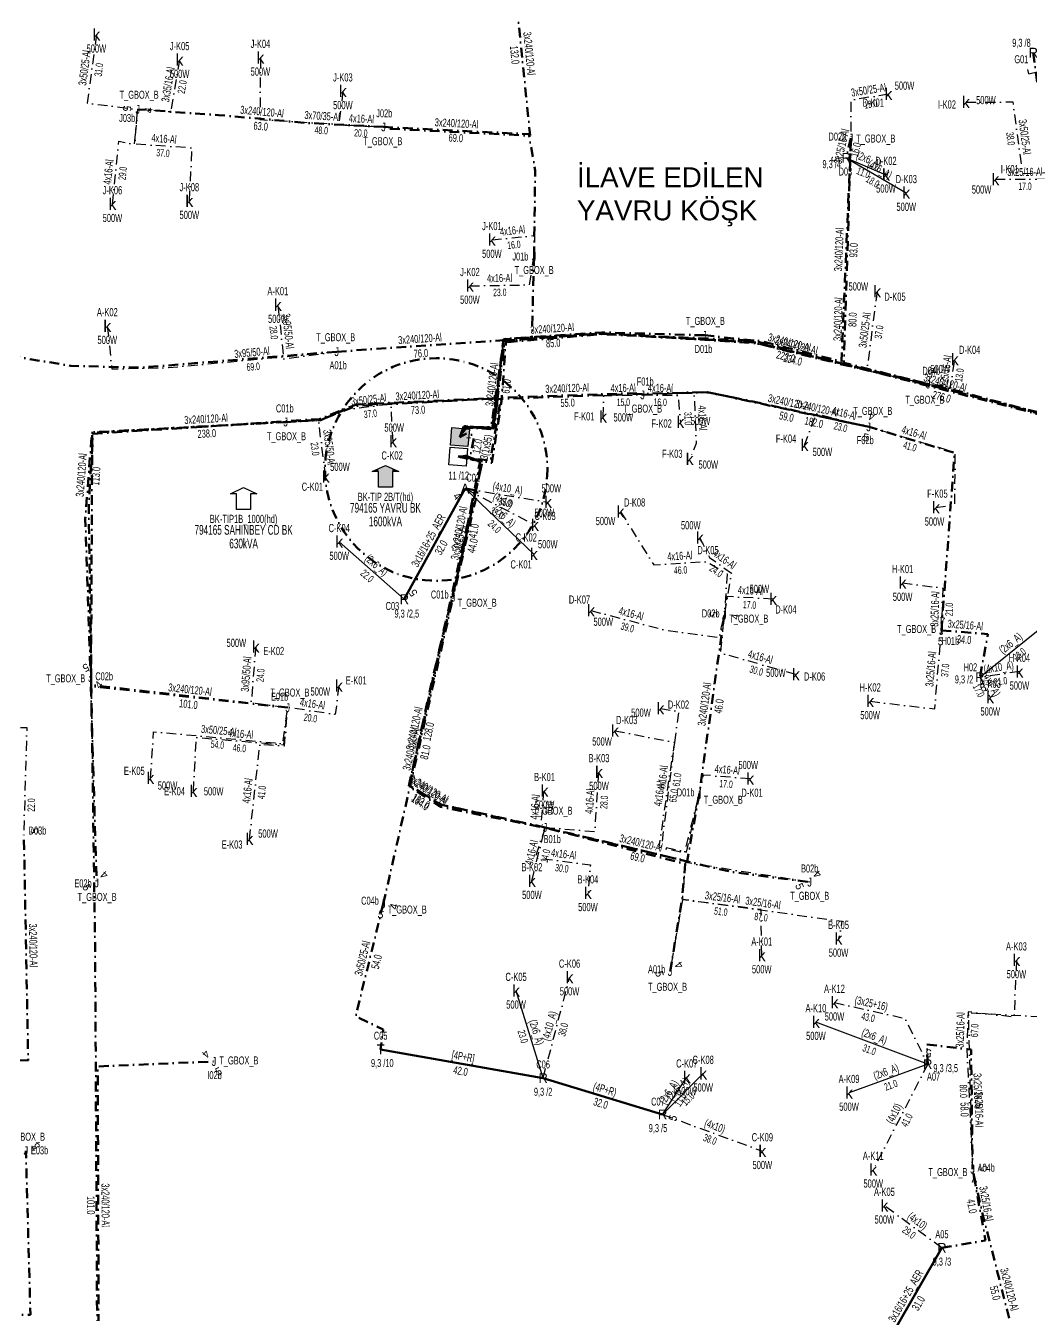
# Model space of a CAD drawing. Header units: millimetres. Extents: x 563565 to 566167, y 4094172 to 4096697.
# Drawn here: x 564197.9 to 564455.6, y 4095362.3 to 4095692.5 of the extents above; entities that cross this region are included whole.
import ezdxf
from ezdxf.enums import TextEntityAlignment as Align

# ---------------------------------------------------------------- set-up
doc = ezdxf.new("R2010")
doc.units = ezdxf.units.MM
doc.linetypes.add('DASHDOT', pattern=[5, 2.5, -1.25, 0, -1.25])
for name, color, linetype, lineweight in [('DIREK_AG_MEVCUT', 120, 'Continuous', 25), ('DIREK_BOX_YENI', 5, 'Continuous', 25), ('DIREK_OG_MEVCUT', 16, 'Continuous', 25), ('HAT_ABONE_HAVAI_MEVCUT', 56, 'Continuous', 30), ('HAT_ABONE_YERALTI_MEVCUT', 56, 'DASHDOT', 30), ('HAT_ABONE_YERALTI_YENI', 30, 'DASHDOT', 30), ('HAT_AG_HAVAI_BYSK', 3, 'Continuous', 50), ('HAT_AG_HAVAI_MEVCUT', 126, 'Continuous', 50), ('HAT_AG_HAVAI_YENI', 3, 'Continuous', 50), ('HAT_AG_YERALTI_YENI', 3, 'DASHDOT', 50), ('HAT_BOX_YERALTI_YENI', 5, 'DASHDOT', 50), ('HAT_OG_YERALTI_YENI', 1, 'DASHDOT', 70), ('KOFRE_ABONE_MEVCUT', 6, 'Continuous', 25), ('TRAFO_MEVCUT', 5, 'Continuous', 30), ('TRAFO_TADILAT_BYSK', 5, 'Continuous', 30), ('TRAFO_YENI', 5, 'Continuous', 30)]:
    doc.layers.add(name, color=color, linetype=linetype, lineweight=lineweight)
doc.layers.add('DIREK_AG_TADILAT_BYSK', color=3, linetype='Continuous')
doc.layers.add('NIA_AG', color=5, linetype='Continuous')
doc.styles.add('Direk', font='B_CAD')
doc.styles.get("Standard").update_dxf_attribs({"font": 'Arial'})

# ---------------------------------------------------------------- blocks, each defined once
blk = doc.blocks.new('AG_NIA', base_point=(-64.4296, 129.8924))
at = {"layer": 'NIA_AG'}
for p, q in [((-64.429604, 132.292432), (-65.529604, 132.292432)), ((-64.429604, 127.492432), (-64.429604, 132.292432)), ((-64.429604, 127.492432), (-65.529604, 127.492432))]:
    blk.add_line(p, q, dxfattribs=at)
blk = doc.blocks.new('YENI_BINA_KARE')
blk.add_hatch(color=5).paths.add_polyline_path([(-2.25, -2.25), (2.25, -2.25), (2.25, 2.25), (-2.25, 2.25)])
at = {"layer": 'TRAFO_TADILAT_BYSK', "linetype": 'Continuous'}
for p, q in [((-2.25, -2.25), (-2.25, 2.25)), ((-2.25, 2.25), (2.25, 2.25)), ((0, 1.8), (0, 2.7)), ((2.25, 2.25), (2.25, -2.25)), ((2.25, -2.25), (-2.25, -2.25))]:
    blk.add_line(p, q, dxfattribs=at)
blk = doc.blocks.new('YENI_BETKOSK')
at = {"layer": 'TRAFO_YENI', "linetype": 'Continuous'}
for p, q in [((-3.4, 2), (0, 3.6)), ((0, 3.6), (3.4, 2)), ((-1.8, 2), (-3.4, 2)), ((-1.8, -2), (-1.8, 2)), ((3.4, 2), (1.8, 2)), ((1.8, 2), (1.8, -2)), ((1.8, -2), (-1.8, -2))]:
    blk.add_line(p, q, dxfattribs=at)
for points in [[(-1.8, 2.752941), (0, -2), (0, 3.6)], [(0, -2), (0, 3.6), (1.8, -2)], [(0, 3.6), (1.8, -2), (1.8, 2.752941)], [(-3.4, 2), (-1.8, 2), (-1.8, 2.752941)], [(-1.8, -2), (-1.8, 2.752941), (0, -2)], [(1.8, 2), (1.8, 2.752941), (3.4, 2)]]:
    blk.add_solid(points, dxfattribs=at)
blk = doc.blocks.new('MEV_BINA_KARE')
at = {"layer": 'TRAFO_MEVCUT', "linetype": 'Continuous'}
for p, q in [((-2.25, -2.25), (-2.25, 2.25)), ((-2.25, 2.25), (2.25, 2.25)), ((0, 1.8), (0, 2.7)), ((2.25, 2.25), (2.25, -2.25)), ((2.25, -2.25), (-2.25, -2.25))]:
    blk.add_line(p, q, dxfattribs=at)
blk = doc.blocks.new('MEV_BETKOSK')
at = {"layer": 'TRAFO_MEVCUT', "linetype": 'Continuous'}
for p, q in [((-3.4, 2), (0, 3.6)), ((0, 3.6), (3.4, 2)), ((-1.8, 2), (-3.4, 2)), ((-1.8, -2), (-1.8, 2)), ((3.4, 2), (1.8, 2)), ((1.8, 2), (1.8, -2)), ((1.8, -2), (-1.8, -2))]:
    blk.add_line(p, q, dxfattribs=at)

msp = doc.modelspace()

# ---------------------------------------------------------------- linework, layer by layer
at = {"color": 2, "linetype": 'DASHDOT', "lineweight": 50}
msp.add_circle((564303.05839, 4095578.849147), 28.498911, dxfattribs=at)
at = {"layer": 'HAT_ABONE_HAVAI_MEVCUT'}
for p, q in [((564408.14, 4095658.65), (564418.33, 4095654.35)), ((564408.14, 4095658.65), (564423.53, 4095649.68)), ((564310.45, 4095573.94), (564328.07, 4095557.13)), ((564294.88, 4095545.6), (564278.19, 4095560.3)), ((564442.38, 4095525.67), (564460.44, 4095540.15)), ((564330.46, 4095422.98), (564323.52, 4095445.36)), ((564429.04, 4095426.54), (564400.37, 4095437.34)), ((564429.04, 4095426.54), (564408.86, 4095419.21)), ((564361.07, 4095413.67), (564371.48, 4095424.12)), ((564361.07, 4095413.67), (564367.28, 4095423.18))]:
    msp.add_line(p, q, dxfattribs=at)
at = {"layer": 'HAT_ABONE_YERALTI_MEVCUT', "flags": 128}
for points in [[(564310.45, 4095573.94), (564328.36, 4095564.62)], [(564310.45, 4095573.94), (564331.72, 4095570.49)], [(564452.54, 4095527.07), (564442.38, 4095525.67)], [(564442.38, 4095525.67), (564445.05, 4095520.43)], [(564330.46, 4095422.98), (564337.23, 4095448.75)], [(564405.13, 4095442.31), (564423.19, 4095438.29), (564429.04, 4095426.54)], [(564429.04, 4095426.54), (564415.07, 4095399.53)], [(564361.07, 4095413.67), (564386.64, 4095404.28)], [(564432.67, 4095379.49), (564417.92, 4095390.31)]]:
    msp.add_lwpolyline(points, dxfattribs=at)
at = {"layer": 'HAT_ABONE_YERALTI_YENI', "flags": 128}
for points in [[(564215.96, 4095690.21), (564213.599261, 4095672.691787), (564226.563657, 4095671.067908)], [(564237.29, 4095683.74), (564235.042512, 4095670.514472), (564226.563657, 4095671.067908)], [(564258.003285, 4095684.304132), (564257.871326, 4095668.469116), (564289.557, 4095666.568)], [(564279.13, 4095675.72), (564278.060971, 4095667.083552), (564289.557, 4095666.568)], [(564418.97, 4095674.98), (564409.339956, 4095673.431367), (564409.343745, 4095663.705939)], [(564220.07, 4095646.82), (564221.710088, 4095662.893853), (564225.741419, 4095662.121896), (564226.563657, 4095671.067908)], [(564239.78, 4095647.6), (564240.494376, 4095661.178393), (564225.827192, 4095662.207669), (564226.563657, 4095671.067908)], [(564438.82, 4095672.9), (564450.842849, 4095672.981227), (564453.273604, 4095654.615522), (564460.903543, 4095654.936337)], [(564446.37, 4095653.16), (564461.5433, 4095653.224425), (564460.903543, 4095654.936337)], [(564317.32, 4095637.65), (564328.239623, 4095638.740246), (564328.129329, 4095633.457844)], [(564311.69, 4095625.88), (564326.952352, 4095626.124986), (564328.129329, 4095633.457844)], [(564416.06, 4095624.42), (564413.410894, 4095604.179323), (564429.148, 4095600.725)], [(564262.46, 4095620.98), (564263.980176, 4095607.166807), (564277.569, 4095609.02)], [(564218.76, 4095615.59), (564219.907735, 4095604.596233), (564234.410993, 4095604.939505), (564277.569, 4095609.02)], [(564429.148, 4095600.725), (564434.791449, 4095599.576122), (564435.96, 4095607.04)], [(564345.83, 4095592.32), (564346.027351, 4095597.80844), (564355.951, 4095597.947)], [(564355.951, 4095597.947), (564369.164538, 4095598.438636), (564369.704706, 4095585.474609), (564368.02, 4095581.5)], [(564355.951, 4095597.947), (564365.023252, 4095597.80844), (564365.64, 4095590.95)], [(564292, 4095586.01), (564291.437476, 4095595.567567), (564280.495616, 4095594.251774), (564273.085622, 4095591.41243), (564264.489, 4095591.002)], [(564274.75, 4095576.99), (564272.844689, 4095591.686138), (564264.489, 4095591.002)], [(564397.48, 4095585.05), (564400.422577, 4095593.156876), (564413.884, 4095589.754)], [(564431.13, 4095569.08), (564435.94795, 4095569.852835), (564436.086454, 4095583.218525), (564413.884, 4095589.754)], [(564350.3, 4095568.04), (564358.798284, 4095554.442762), (564372.374501, 4095555.262016), (564377.641137, 4095552.102034), (564376.866, 4095541.47)], [(564370.6, 4095561.37), (564373.076719, 4095556.315343), (564378.694464, 4095552.336107), (564376.866, 4095541.47)], [(564422.59, 4095549.8), (564432.875072, 4095548.483513), (564432.551, 4095537.633)], [(564389.39, 4095545.64), (564377.555072, 4095546.342361), (564376.866, 4095541.47)], [(564342.72, 4095542.7), (564362.358796, 4095537.588713), (564375.583904, 4095535.833167), (564376.866, 4095541.47)], [(564395.24, 4095526.31), (564375.994572, 4095531.822189), (564376.866, 4095541.47)], [(564414.26, 4095519.48), (564430.81652, 4095517.519459), (564432.551, 4095537.633)], [(564256.788349, 4095533.408278), (564255.638097, 4095519.174878), (564265.008, 4095517.861)], [(564278.105486, 4095523.412771), (564277.172786, 4095516.131932), (564265.008, 4095517.861)], [(564229.79, 4095499.79), (564230.592317, 4095511.684551), (564263.713605, 4095508.641606), (564265.008, 4095517.861)], [(564240.84, 4095496.44), (564241.570482, 4095510.240987), (564263.987446, 4095508.3504), (564265.008, 4095517.861)], [(564255.19, 4095484.2), (564257.861788, 4095508.524569), (564264.181751, 4095508.056424), (564265.008, 4095517.861)], [(564360.51, 4095517.61), (564365.166089, 4095516.890446), (564360.754719, 4095482.319707), (564367.236733, 4095480.87926), (564370.416548, 4095495.4737)], [(564175.270087, 4095507.978321), (564175.27695, 4095512.280805), (564198.130203, 4095512.765571), (564197.357494, 4095486.393438)], [(564348.871028, 4095511.938908), (564364.085754, 4095508.967985), (564360.124523, 4095482.139651), (564366.696565, 4095480.699204), (564370.416548, 4095495.4737)], [(564330.961, 4095487.179), (564343.755362, 4095486.115802), (564344.78, 4095501.37)], [(564383.53, 4095499.62), (564371.468047, 4095500.595384), (564370.416548, 4095495.4737)], [(564330.82, 4095496.54), (564330.575024, 4095496.316324), (564329.920401, 4095488.253534), (564330.961, 4095487.179)], [(564327.58, 4095473.45), (564330.961, 4095487.179)], [(564330.961, 4095487.179), (564330.25688, 4095485.014898), (564328.387069, 4095479.405463), (564342.583786, 4095477.604904), (564341.94, 4095470.33)], [(564398.773747, 4095473.163747), (564366.907276, 4095478.180071), (564366.134913, 4095468.825898), (564406.984328, 4095463.161903), (564406.726874, 4095461.016451), (564406.17, 4095458.66)], [(564386.49, 4095454.4), (564386.309247, 4095466.164139), (564366.141993, 4095468.652864), (564363.005021, 4095450.28165)], [(564451.76, 4095453.16), (564451.154808, 4095438.595038), (564439.403906, 4095439.967406), (564439.060814, 4095430.532376), (564440.532061, 4095399.637189)], [(564440.532061, 4095399.637189), (564439.489679, 4095439.710087), (564470.196414, 4095438.0804), (564471.15, 4095447.03)]]:
    msp.add_lwpolyline(points, dxfattribs=at)
at = {"layer": 'HAT_AG_HAVAI_BYSK'}
msp.add_line((564330.46, 4095422.98), (564288.808, 4095430.335), dxfattribs=at)
at = {"layer": 'HAT_AG_HAVAI_MEVCUT'}
msp.add_line((564330.46, 4095422.98), (564361.07, 4095413.67), dxfattribs=at)
at = {"layer": 'HAT_AG_HAVAI_YENI'}
for p, q in [((564310.45, 4095573.94), (564294.88, 4095545.6)), ((564432.67, 4095379.49), (564417.34, 4095353.01))]:
    msp.add_line(p, q, dxfattribs=at)
at = {"layer": 'HAT_AG_YERALTI_YENI', "flags": 128}
msp.add_lwpolyline([(564456.09, 4095685.6), (564460.298329, 4095653.274312), (564462.497895, 4095631.425295), (564462.793867, 4095615.775978), (564457.368272, 4095593.047134), (564408.684555, 4095605.511338), (564384.929247, 4095611.376847), (564345.469954, 4095613.520829), (564320.428747, 4095611.377663), (564317.608791, 4095589.494806), (564310.276906, 4095589.494806), (564309.135, 4095587.156)], dxfattribs=at)
at = {"layer": 'HAT_BOX_YERALTI_YENI', "flags": 128}
for points in [[(564296.474259, 4095725.183514), (564308.17762, 4095722.845781), (564303.074403, 4095723.763149), (564301.543005, 4095714.841088), (564322.383341, 4095710.71297), (564327.129713, 4095664.353372), (564291.20843, 4095666.084518), (564289.557, 4095666.568)], [(564289.557, 4095666.568), (564269.210941, 4095667.648359), (564247.270089, 4095669.627461), (564226.563657, 4095671.067908)], [(564328.129329, 4095633.457844), (564328.416062, 4095655.436552), (564326.795558, 4095664.709433), (564289.557, 4095666.568)], [(564371.79, 4095613.217), (564386.292468, 4095611.691012), (564406.929648, 4095606.497091), (564409.343745, 4095663.705939)], [(564429.148, 4095600.725), (564407.538877, 4095606.152804), (564408.26341, 4095628.414976), (564409.343745, 4095663.705939)], [(564409.343745, 4095663.705939), (564408.14, 4095658.65)], [(564460.903543, 4095654.936337), (564463.038031, 4095624.037761), (564462.699636, 4095613.547525), (564457.285321, 4095593.243843), (564429.424157, 4095600.575729), (564406.074923, 4095605.990044), (564383.740873, 4095611.517157), (564368.513112, 4095612.419543), (564344.993584, 4095613.665895), (564320.40357, 4095611.861123), (564317.019623, 4095589.188679), (564310.590123, 4095589.639872), (564309.135, 4095587.156)], [(564328.129329, 4095633.457844), (564327.558825, 4095612.345064), (564320.567658, 4095611.479491), (564317.78387, 4095589.288612), (564310.260661, 4095589.596332), (564310.069662, 4095588.598897), (564309.135, 4095587.156)], [(564277.569, 4095609.02), (564227.216025, 4095604.926847), (564209.43123, 4095605.386185), (564174.259893, 4095611.160334), (564120.704, 4095622.837)], [(564371.79, 4095613.217), (564345.534363, 4095613.94834), (564320.27413, 4095612.254056), (564317.46295, 4095589.421302), (564310.121054, 4095589.832037), (564309.135, 4095587.156)], [(564506.854148, 4095581.792313), (564482.874695, 4095586.963863), (564457.778757, 4095593.371337), (564401.741773, 4095607.317679), (564384.454944, 4095611.856306), (564344.316868, 4095613.655778), (564320.355587, 4095612.254143), (564317.485573, 4095589.360774), (564310.076931, 4095589.761241), (564309.135, 4095587.156)], [(564277.569, 4095609.02), (564320.444679, 4095611.94148), (564318.308855, 4095595.121862), (564317.774899, 4095589.448578), (564310.69998, 4095589.648811), (564309.498579, 4095588.380665), (564309.135, 4095587.156)], [(564265.008, 4095517.861), (564214.589169, 4095523.656697), (564214.875461, 4095588.3744), (564273.443774, 4095591.498044), (564282.380865, 4095595.489366), (564312.402548, 4095596.877652), (564318.82337, 4095597.137955), (564317.695388, 4095589.589151), (564310.146583, 4095589.849454), (564309.135, 4095587.156)], [(564432.551, 4095537.633), (564435.909685, 4095583.08656), (564414.304485, 4095589.680918), (564386.218141, 4095595.825022), (564372.161746, 4095598.688362), (564345.610777, 4095597.907451), (564318.19213, 4095596.866237), (564317.671523, 4095589.664503), (564310.903629, 4095589.577736), (564309.602111, 4095588.015914), (564309.135, 4095587.156)], [(564309.135, 4095587.156), (564310.265891, 4095589.634371), (564317.474299, 4095589.701116), (564318.475466, 4095597.176501), (564354.851228, 4095598.444647), (564355.951, 4095597.947)], [(564355.951, 4095597.947), (564372.57047, 4095598.649093), (564413.884, 4095589.754)], [(564264.489, 4095591.002), (564273.554115, 4095591.618728), (564282.438007, 4095595.111064), (564314.162639, 4095596.844882), (564318.783414, 4095596.947566), (564317.859259, 4095589.348959), (564310.157968, 4095589.965063), (564309.135, 4095587.156)], [(564264.489, 4095591.002), (564214.783815, 4095588.258087), (564213.121761, 4095566.305114), (564214.464, 4095525.556)], [(564363.005021, 4095450.28165), (564366.064818, 4095468.833578), (564366.865752, 4095477.844088), (564331.424414, 4095486.988086), (564304.087642, 4095492.444898), (564296.011555, 4095497.717714), (564314.763537, 4095581.179925), (564308.682, 4095582.137)], [(564330.961, 4095487.179), (564304.425485, 4095492.997151), (564296.115212, 4095497.914063), (564302.349045, 4095526.364086), (564309.617623, 4095556.475765), (564314.808888, 4095580.83863), (564308.682, 4095582.137)], [(564370.416548, 4095495.4737), (564367.349392, 4095478.528399), (564331.374097, 4095486.938209), (564304.028697, 4095493.07674), (564296.152844, 4095497.94909), (564307.234188, 4095546.320415), (564314.841204, 4095580.674305), (564310.703044, 4095582.342918), (564308.682, 4095582.137)], [(564308.682, 4095582.137), (564314.29129, 4095580.870904), (564307.386145, 4095546.111107)], [(564310.45, 4095573.94), (564313.697257, 4095573.38662), (564307.386145, 4095546.111107)], [(564289.4885, 4095467.60708), (564307.386145, 4095546.111107)], [(564376.866, 4095541.47), (564370.416548, 4095495.4737)], [(564432.551, 4095537.633), (564444.475133, 4095536.698068), (564442.38, 4095525.67)], [(564265.008, 4095517.861), (564214.50886, 4095523.376898), (564216.032, 4095472.968)], [(564175.959573, 4095427.95002), (564198.477367, 4095427.493579), (564197.357494, 4095486.393438)], [(564330.961, 4095487.179), (564378.842456, 4095475.75025), (564398.773747, 4095473.163747)], [(564289.4885, 4095467.60708), (564282.398607, 4095438.807268), (564289.420788, 4095435.413213), (564288.808, 4095430.335)], [(564429.04, 4095426.54), (564428.798324, 4095431.592516), (564440.150531, 4095430.26817), (564440.532061, 4095399.637189)], [(564216.551257, 4095354.878108), (564216.300929, 4095425.970911), (564246.100185, 4095427.231303)], [(564132.07461, 4095361.253422), (564199.053849, 4095362.35376), (564197.884431, 4095404.388446)], [(564432.67, 4095379.49), (564443.846752, 4095381.371001), (564440.532061, 4095399.637189)], [(564453.681704, 4095346.640562), (564442.582024, 4095390.209311), (564440.532061, 4095399.637189)]]:
    msp.add_lwpolyline(points, dxfattribs=at)
at = {"layer": 'HAT_OG_YERALTI_YENI', "flags": 128}
for points in [[(564633.825, 4095490.441), (564627.687872, 4095489.869484), (564620.236095, 4095489.722385), (564615.086495, 4095553.039054), (564561.519902, 4095566.599613), (564506.925872, 4095581.526276), (564460.886768, 4095592.405952), (564437.762629, 4095598.704356), (564385.255191, 4095611.201682), (564345.755202, 4095613.721044), (564320.950574, 4095611.829111), (564319.780871, 4095596.353033), (564317.332011, 4095580.532397), (564308.682, 4095582.137)], [(564308.682, 4095582.137), (564316.917383, 4095581.114775), (564319.658649, 4095597.078945), (564305.775049, 4095596.423672), (564282.368618, 4095595.400582), (564273.153839, 4095591.755625), (564215.159609, 4095587.985384), (564213.982984, 4095569.989945), (564215.639666, 4095455.757485), (564216.23551, 4095342.748988), (564216.642442, 4095198.357663), (564218.64821, 4095116.997378), (564218.966447, 4095113.736319), (564226.87068, 4095113.572501), (564255.129335, 4095115.128775), (564304.612143, 4095119.469357), (564352.869713, 4095123.808303), (564369.187345, 4095124.299285), (564369.839, 4095131.222)], [(564308.682, 4095582.137), (564311.817491, 4095582.433637), (564312.636345, 4095586.436919), (564312.575689, 4095587.559051), (564310.998638, 4095588.104953), (564309.135, 4095587.156)]]:
    msp.add_lwpolyline(points, dxfattribs=at)

# ---------------------------------------------------------------- block references
at = {"layer": 'NIA_AG', "rotation": 283.395848}
msp.add_blockref('AG_NIA', (564457.248387, 4095680.736037), dxfattribs=at)
at = {"layer": 'TRAFO_MEVCUT', "rotation": 266.039375}
msp.add_blockref('MEV_BINA_KARE', (564308.682, 4095582.137), dxfattribs=at)
at = {"layer": 'TRAFO_MEVCUT'}
msp.add_blockref('MEV_BETKOSK', (564253.693373, 4095570.63861), dxfattribs=at)
at = {"layer": 'TRAFO_YENI', "rotation": 265.292148}
msp.add_blockref('YENI_BINA_KARE', (564309.135, 4095587.156), dxfattribs=at)
at = {"layer": 'TRAFO_YENI'}
msp.add_blockref('YENI_BETKOSK', (564290.041988, 4095576.294168), dxfattribs=at)

# ---------------------------------------------------------------- texts
at = {"color": 2, "insert": (564339.123124, 4095656.231362), "char_height": 5.08830192, "attachment_point": 1}
msp.add_mtext_dynamic_manual_height_columns('İLAVE EDİLEN YAVRU KÖŞK', width=56.94333077, gutter_width=25.44151, heights=[0], dxfattribs=at)
at = {"layer": 'DIREK_AG_MEVCUT', "linetype": 'ByBlock', "width": 0.53}
for s, p in [('9,3 /8', (564453.042723, 4095688.13186)), ('G01', (564453.024333, 4095683.911306)), ('9,3 /4', (564404.418113, 4095657.055857)), ('D03', (564407.924825, 4095655.156621)), ('C03', (564291.826996, 4095543.88852)), ('9,3 /2,5', (564295.519752, 4095541.942502)), ('H02', (564439.962686, 4095528.201125)), ('9,3 /2', (564438.333116, 4095525.092465)), ('C06', (564330.46, 4095426.48)), ('9,3 /3,5', (564433.63982, 4095425.536649)), ('A07', (564430.52874, 4095423.372406)), ('9,3 /2', (564330.46, 4095419.48)), ('C07', (564359.874695, 4095416.959566)), ('9,3 /5', (564359.896054, 4095410.169742)), ('A05', (564432.67, 4095382.99)), ('9,3 /3', (564432.67, 4095375.99))]:
    msp.add_text(s, height=2.05, dxfattribs=at).set_placement(p, align=Align.MIDDLE_CENTER)
at = {"layer": 'DIREK_AG_MEVCUT', "linetype": 'ByBlock', "style": 'Direk'}
for p in [(564456.09, 4095685.6), (564408.14, 4095658.65), (564294.88, 4095545.6), (564442.38, 4095525.67), (564429.04, 4095426.54), (564330.46, 4095422.98), (564361.07, 4095413.67), (564432.67, 4095379.49)]:
    msp.add_text('R', height=2.5, dxfattribs=at).set_placement(p, align=Align.MIDDLE_CENTER)
at = {"layer": 'DIREK_AG_MEVCUT', "color": 32, "style": 'Direk'}
for rotation, p in [(274.897126, (564405.350221, 4095658.410973)), (485.568568, (564297.157576, 4095547.228695)), (377.561324, (564443.224834, 4095523.000495)), (535.21672, (564429.273484, 4095429.330248)), (430.647273, (564363.71179, 4095412.742128))]:
    msp.add_text('5', height=2, rotation=rotation, dxfattribs=at).set_placement(p, align=Align.MIDDLE_CENTER)
at = {"layer": 'DIREK_AG_TADILAT_BYSK', "width": 0.53}
for s, p in [('C05', (564288.808, 4095433.835)), ('9,3 /10', (564289.230085, 4095426.835))]:
    msp.add_text(s, height=2.05, dxfattribs=at).set_placement(p, align=Align.MIDDLE_CENTER)
at = {"layer": 'DIREK_AG_TADILAT_BYSK', "style": 'Direk'}
msp.add_text('T', height=2.5, dxfattribs=at).set_placement((564288.808, 4095430.335), align=Align.MIDDLE_CENTER)
at = {"layer": 'DIREK_BOX_YENI', "width": 0.53}
for s, p in [('T_GBOX_B', (564226.921165, 4095674.824051)), ('J03b', (564223.836149, 4095668.874578)), ('J02b', (564289.737027, 4095670.063367)), ('T_GBOX_B', (564289.369347, 4095662.924566)), ('D02b', (564405.86754, 4095664.113366)), ('T_GBOX_B', (564415.72515, 4095663.609531)), ('J01b', (564324.629923, 4095633.393355)), ('T_GBOX_B', (564328.157286, 4095629.93508)), ('T_GBOX_B', (564372.034695, 4095616.899969)), ('T_GBOX_B', (564277.29224, 4095612.724428)), ('D01b', (564371.557973, 4095609.724699)), ('A01b', (564277.924638, 4095605.538115)), ('D04b', (564429.923622, 4095604.137977)), ('F01b', (564356.616664, 4095601.383116)), ('T_GBOX_B', (564428.300235, 4095596.717163)), ('C01b', (564264.249712, 4095594.493811)), ('T_GBOX_B', (564355.948706, 4095594.445113)), ('T_GBOX_B', (564414.959437, 4095593.847508)), ('T_GBOX_B', (564264.676533, 4095587.358651)), ('F02b', (564413.020883, 4095586.362094)), ('C01b', (564303.959294, 4095546.82293)), ('T_GBOX_B', (564313.54608, 4095544.730729)), ('D02b', (564373.404371, 4095541.986841)), ('T_GBOX_B', (564383.172394, 4095540.655812)), ('T_GBOX_B', (564426.184077, 4095538.002312)), ('H01b', (564434.814487, 4095534.963426)), ('T_GBOX_B', (564208.086096, 4095525.355851)), ('C02b', (564217.949286, 4095525.876592)), ('E01b', (564262.902088, 4095520.656556)), ('T_GBOX_B', (564265.553608, 4095521.725626)), ('D01b', (564366.98152, 4095496.144955)), ('T_GBOX_B', (564376.631866, 4095494.273361)), ('T_GBOX_B', (564332.986459, 4095491.457177)), ('D03b', (564200.857448, 4095486.375446)), ('B01b', (564332.782984, 4095484.190627)), ('B02b', (564398.773747, 4095476.663747)), ('E02b', (564212.533597, 4095472.862293)), ('T_GBOX_B', (564216.140336, 4095469.382581)), ('C04b', (564286.082887, 4095468.414423)), ('T_GBOX_B', (564398.773747, 4095469.663747)), ('T_GBOX_B', (564295.623203, 4095466.152772)), ('A01b', (564359.552486, 4095450.856105)), ('T_GBOX_B', (564362.346702, 4095446.35939)), ('T_GBOX_B', (564252.474373, 4095427.500906)), ('I02b', (564246.248089, 4095423.734429)), ('T_GBOX_B', (564197.784869, 4095407.967222)), ('E03b', (564201.383078, 4095404.48578)), ('T_GBOX_B', (564434.209143, 4095398.916129)), ('A04b', (564444.009628, 4095400.032819))]:
    msp.add_text(s, height=2.05, dxfattribs=at).set_placement(p, align=Align.MIDDLE_CENTER)
at = {"layer": 'DIREK_BOX_YENI', "color": 32, "style": 'Direk'}
for s, rotation, p in [('5', 265.441523, (564223.772514, 4095671.290443)), ('4', 445.634554, (564229.355533, 4095670.854779)), ('5', 167.83814, (564429.737888, 4095603.462158)), ('4', 438.274798, (564431.889574, 4095600.15599)), ('4', 524.438904, (564414.635144, 4095592.451366)), ('5', 344.01834, (564413.113077, 4095587.06222)), ('5', 263.741168, (564374.082689, 4095541.775256)), ('4', 443.741168, (564379.649311, 4095541.164744)), ('4', 535.64537, (564432.763603, 4095540.424917)), ('5', 355.581085, (564432.335265, 4095534.841323)), ('5', 205.161971, (564213.2735, 4095528.090306)), ('4', 408.526492, (564216.561934, 4095523.701634)), ('5', 88.889655, (564200.156969, 4095486.339179)), ('4', 496.730706, (564217.951199, 4095475.006793)), ('4', 495.000001, (564400.753646, 4095475.143646)), ('5', 294.230707, (564213.478679, 4095471.818847)), ('5', 292.500002, (564396.186885, 4095472.092233)), ('5', 346.910257, (564288.854364, 4095464.879834)), ('4', 436.416767, (564292.210183, 4095466.949478)), ('4', 485.391058, (564365.287632, 4095451.903281)), ('5', 282.931623, (564360.276035, 4095449.655044)), ('4', 227.421944, (564244.038388, 4095429.125766)), ('5', 24.921945, (564247.280058, 4095424.692031)), ('5', 114.093576, (564200.440495, 4095405.531485)), ('5', 94.616128, (564443.322978, 4095399.862531)), ('4', 368.395584, (564440.94088, 4095396.867195))]:
    msp.add_text(s, height=2, rotation=rotation, dxfattribs=at).set_placement(p, align=Align.MIDDLE_CENTER)
at = {"layer": 'DIREK_BOX_YENI', "style": 'Direk', "width": 0.8}
for p in [(564226.563657, 4095671.067908), (564289.557, 4095666.568), (564409.343745, 4095663.705939), (564328.129329, 4095633.457844), (564371.79, 4095613.217), (564277.569, 4095609.02), (564429.148, 4095600.725), (564355.951, 4095597.947), (564264.489, 4095591.002), (564413.884, 4095589.754), (564307.386145, 4095546.111107), (564376.866, 4095541.47), (564432.551, 4095537.633), (564214.464, 4095525.556), (564265.008, 4095517.861), (564370.416548, 4095495.4737), (564330.961, 4095487.179), (564216.032, 4095472.968), (564398.773747, 4095473.163747), (564289.4885, 4095467.60708), (564363.005021, 4095450.28165), (564246.100185, 4095427.231303), (564197.884431, 4095404.388446), (564440.532061, 4095399.637189)]:
    msp.add_text('J', height=2.25, dxfattribs=at).set_placement(p, align=Align.MIDDLE_CENTER)
at = {"layer": 'DIREK_OG_MEVCUT', "linetype": 'ByBlock', "width": 0.53}
for s, p in [('11 /12', (564308.818154, 4095577.285599)), ('C02', (564312.53708, 4095576.749644))]:
    msp.add_text(s, height=2.05, dxfattribs=at).set_placement(p, align=Align.MIDDLE_CENTER)
at = {"layer": 'DIREK_OG_MEVCUT', "linetype": 'ByBlock', "style": 'Direk'}
msp.add_text('A', height=2.5, dxfattribs=at).set_placement((564310.45, 4095573.94), align=Align.MIDDLE_CENTER)
at = {"layer": 'DIREK_OG_MEVCUT', "color": 32, "style": 'Direk'}
msp.add_text('4', height=2, rotation=313.608413, dxfattribs=at).set_placement((564308.422602, 4095572.008768), align=Align.MIDDLE_CENTER)
at = {"layer": 'HAT_ABONE_HAVAI_MEVCUT', "lineweight": 30, "width": 0.53}
for s, rotation, p in [('(2x6_A)', 337.121114, (564413.565467, 4095657.283129, 282209.165)), ('(4x6_A)', 329.7644, (564416.263023, 4095654.899368, 282211.765)), ('(2x6_A)', 316.347692, (564319.846738, 4095566.150011, 282164.035)), ('(2x6_A)', 318.627468, (564287.096809, 4095553.587864, 282139.095)), ('(2x6_A)', 38.721658, (564450.878293, 4095533.573165, 282230.22)), ('(2x6_A)', 287.228575, (564327.801861, 4095434.421757, 282161.76)), ('(2x6_A)', 339.358589, (564415.00464, 4095432.735434, 282200.185)), ('(2x6_A)', 379.962587, (564418.659805, 4095423.673928, 282204.43)), ('(2x6_A)', 45.109867, (564365.672808, 4095419.494887, 282185.74)), ('(2x6_A)', 56.85559, (564363.463299, 4095418.889738, 282183.64))]:
    msp.add_text(s, height=2.05, rotation=rotation, dxfattribs=at).set_placement(p, align=Align.CENTER)
for s, rotation, p in [('11.0', 337.121114, (564412.904533, 4095655.716871, 282209.165)), ('18.0', 329.7644, (564415.406977, 4095653.430632, 282211.765)), ('24.0', 316.347692, (564318.673262, 4095564.919989, 282164.035)), ('22.0', 318.627468, (564285.973191, 4095552.312136, 282139.095)), ('23.0', 38.721658, (564451.941707, 4095532.246835, 282230.22)), ('23.0', 287.228575, (564326.178139, 4095433.918243, 282161.76)), ('31.0', 339.358589, (564414.40536, 4095431.144566, 282200.185)), ('21.0', 379.962587, (564419.240195, 4095422.076072, 282204.43)), ('11.0', 56.85559, (564364.886701, 4095417.960262, 282183.64)), ('15.0', 45.109867, (564366.877192, 4095418.295113, 282185.74))]:
    msp.add_text(s, height=1.9, rotation=rotation, dxfattribs=at).set_placement(p, align=Align.TOP_CENTER)
at = {"layer": 'HAT_ABONE_YERALTI_MEVCUT', "lineweight": 30, "width": 0.53}
for s, rotation, p in [('(4x10_A)', 350.786845, (564321.221092, 4095573.054035)), ('(4x10)', 332.508447, (564319.797375, 4095570.034017)), ('(4x10_A)', 367.84568, (564447.34397, 4095527.212043)), ('(4x6_A)', 297.000752, (564444.47235, 4095523.435902)), ('(3x25+16)', 347.451039, (564414.344683, 4095441.129694)), ('(4x10_A)', 75.280517, (564333.022896, 4095436.080974)), ('(4x10)', 422.651278, (564421.300007, 4095413.425494)), ('(4x10)', 339.835391, (564374.148011, 4095409.7729)), ('(4x10)', 323.737743, (564425.79776, 4095385.58537))]:
    msp.add_text(s, height=2.05, rotation=rotation, dxfattribs=at).set_placement(p, align=Align.CENTER)
for s, rotation, p in [('35.0', 350.786845, (564320.948908, 4095571.375965)), ('33.0', 332.508447, (564319.012625, 4095568.525983)), ('21.0', 367.84568, (564447.57603, 4095525.527957)), ('17.0', 297.000752, (564442.95765, 4095522.664098)), ('43.0', 347.451039, (564413.975317, 4095439.470306)), ('38.0', 75.280517, (564334.667104, 4095435.649026)), ('41.0', 422.651278, (564422.809993, 4095412.644506)), ('38.0', 339.835391, (564373.561989, 4095408.1771)), ('29.0', 323.737743, (564424.79224, 4095384.21463))]:
    msp.add_text(s, height=1.9, rotation=rotation, dxfattribs=at).set_placement(p, align=Align.TOP_CENTER)
at = {"layer": 'HAT_ABONE_YERALTI_YENI', "lineweight": 30, "width": 0.53}
for s, rotation, p in [('3x50/25-Al', 442.325107, (564213.937245, 4095681.564412)), ('3x35/16-Al', 440.355539, (564235.328269, 4095677.26964)), ('3x50/25-Al', 369.13567, (564414.020021, 4095675.044901)), ('3x70/35-Al', 356.566414, (564273.765071, 4095668.367032)), ('4x16-Al', 357.43223, (564283.847067, 4095667.674922)), ('3x50/25-Al', 277.539445, (564452.900878, 4095663.909902)), ('4x16-Al', 355.985824, (564233.220287, 4095662.540946)), ('4x16-Al', 84.174015, (564220.044434, 4095654.943208)), ('3x25/16-Al', 0.243273, (564453.953041, 4095654.042205)), ('4x16-Al', 5.701678, (564322.695365, 4095639.040918)), ('4x16-Al', 0.919612, (564319.307534, 4095626.852383)), ('3x95/50-Al', 276.28027, (564264.064987, 4095614.166387)), ('3x50/25-Al', 442.543495, (564413.892635, 4095614.409969)), ('3x95/50-Al', 5.401533, (564255.910066, 4095607.826138)), ('3x25/16-Al', 81.101953, (564434.535954, 4095603.439536)), ('4x16-Al', 0.799194, (564350.977474, 4095598.727575)), ('4x16-Al', 359.125759, (564360.500249, 4095598.727559)), ('3x50/25-Al', 366.857072, (564285.865062, 4095595.75359)), ('4x16-Al', 272.385944, (564370.283885, 4095591.992009)), ('4x16-Al', 345.81518, (564407.361733, 4095592.279686)), ('3x95/50-Al', 277.387026, (564274.64029, 4095584.447355)), ('4x16-Al', 343.596779, (564425.225415, 4095587.301831)), ('4x16-Al', 3.453316, (564365.535193, 4095555.700845)), ('4x16-Al', 324.688787, (564376.376907, 4095555.019346)), ('4x16-Al', 356.603682, (564383.522892, 4095546.839688)), ('3x25/16-Al', 448.291346, (564431.863615, 4095543.083697)), ('4x16-Al', 345.411574, (564352.753491, 4095540.966952)), ('4x16-Al', 344.017466, (564385.851328, 4095529.883238)), ('3x25/16-Al', 85.070234, (564430.837105, 4095527.64937)), ('3x95/50-Al', 445.379764, (564255.365985, 4095526.360046)), ('4x16-Al', 351.909134, (564271.210002, 4095517.838138)), ('3x50/25-Al', 354.750812, (564247.230726, 4095511.009514)), ('4x16-Al', 355.179234, (564252.850397, 4095510.142687)), ('4x16-Al', 442.728119, (564362.117241, 4095499.712668)), ('4x16-Al', 355.376863, (564377.567535, 4095500.954927)), ('4x16-Al', 83.731813, (564255.680975, 4095496.45509)), ('4x16-Al', 441.600905, (564361.264255, 4095495.677975)), ('4x16-Al', 445.358303, (564329.4005, 4095492.353715)), ('4x16-Al', 86.157163, (564343.419592, 4095493.799868)), ('4x16-Al', 76.166238, (564328.445039, 4095480.517786)), ('4x16-Al', 352.77181, (564335.592376, 4095479.348429)), ('3x25/16-Al', 352.965024, (564376.329724, 4095468.252102)), ('3x25/16-Al', 352.105959, (564386.676361, 4095466.835846)), ('3x25/16-Al', 447.917435, (564438.382922, 4095435.280779)), ('3x25/16-Al', 271.490049, (564440.860583, 4095419.695741))]:
    msp.add_text(s, height=2.05, rotation=rotation, dxfattribs=at).set_placement(p, align=Align.CENTER)
for s, rotation, p in [('31.0', 442.325107, (564215.622016, 4095681.337374)), ('22.0', 440.355539, (564237.004242, 4095676.984832)), ('19.0', 369.13567, (564414.289935, 4095673.366466)), ('48.0', 356.566414, (564273.663255, 4095666.670084)), ('20.0', 357.43223, (564283.770905, 4095665.976629)), ('38.0', 277.539445, (564451.215575, 4095663.686847)), ('37.0', 355.985824, (564233.101281, 4095660.845116)), ('29.0', 84.174015, (564221.735654, 4095654.770645)), ('17.0', 0.243273, (564453.960259, 4095652.34222)), ('16.0', 5.701678, (564322.864258, 4095637.349328)), ('23.0', 0.919612, (564319.334818, 4095625.152602)), ('28.0', 276.28027, (564262.375189, 4095613.98042)), ('37.0', 442.543495, (564415.578259, 4095614.189354)), ('69.0', 5.401533, (564256.070095, 4095606.133686)), ('13.0', 81.101953, (564436.215495, 4095603.176586)), ('15.0', 0.799194, (564351.001185, 4095597.02774)), ('16.0', 359.125759, (564360.474311, 4095597.027756)), ('37.0', 366.857072, (564286.06803, 4095594.06575)), ('31.0', 272.385944, (564368.585359, 4095591.921237)), ('23.0', 345.81518, (564406.945147, 4095590.631519)), ('23.0', 277.387026, (564272.954399, 4095584.228784)), ('41.0', 343.596779, (564424.745343, 4095585.671024)), ('24.0', 324.688787, (564375.394277, 4095553.632104)), ('46.0', 3.453316, (564365.637592, 4095554.003932)), ('17.0', 356.603682, (564383.42218, 4095545.142673)), ('21.0', 448.291346, (564433.562859, 4095543.033008)), ('39.0', 345.411574, (564352.325305, 4095539.32176)), ('30.0', 344.017466, (564385.383243, 4095528.248951)), ('37.0', 85.070234, (564432.530817, 4095527.503281)), ('24.0', 445.379764, (564257.060461, 4095526.223109)), ('20.0', 351.909134, (564270.970738, 4095516.15506)), ('54.0', 354.750812, (564247.075197, 4095509.316643)), ('46.0', 355.179234, (564252.707531, 4095508.4487)), ('61.0', 442.728119, (564363.803567, 4095499.497485)), ('17.0', 355.376863, (564377.430512, 4095499.260458)), ('41.0', 83.731813, (564257.370812, 4095496.26948)), ('28.0', 86.157163, (564345.11577, 4095493.685934)), ('65.0', 441.600905, (564362.946022, 4095495.429661)), ('22.0', 449.041822, (564198.316721, 4095492.917071)), ('10.0', 445.358303, (564331.094925, 4095492.216143)), ('14.0', 76.166238, (564330.095728, 4095480.111306)), ('30.0', 352.77181, (564335.378479, 4095477.661939)), ('51.0', 352.965024, (564376.121516, 4095466.5649)), ('87.0', 352.105959, (564386.442881, 4095465.151955)), ('67.0', 447.917435, (564440.081799, 4095435.219002)), ('80.0', 271.490049, (564439.161157, 4095419.651535))]:
    msp.add_text(s, height=1.9, rotation=rotation, dxfattribs=at).set_placement(p, align=Align.TOP_CENTER)
at = {"layer": 'HAT_AG_HAVAI_BYSK', "lineweight": 30, "width": 0.53}
msp.add_text('[4P+R]', height=2.05, rotation=349.985821, dxfattribs=at).set_placement((564309.781808, 4095427.49455), align=Align.CENTER)
msp.add_text('42.0', height=2.05, rotation=349.985821, dxfattribs=at).set_placement((564309.486192, 4095425.82045), align=Align.TOP_CENTER)
at = {"layer": 'HAT_AG_HAVAI_MEVCUT', "lineweight": 30, "width": 0.53}
msp.add_text('(4P+R)', height=2.05, rotation=343.082915, dxfattribs=at).set_placement((564346.012339, 4095419.138218, 282180.535), align=Align.CENTER)
msp.add_text('32.0', height=2.05, rotation=343.082915, dxfattribs=at).set_placement((564345.517661, 4095417.511782, 282180.535), align=Align.TOP_CENTER)
at = {"layer": 'HAT_AG_HAVAI_YENI', "lineweight": 30, "width": 0.53}
for rotation, p in [(421.2156, (564301.920028, 4095560.179288, 282147.44)), (419.93227, (564424.269381, 4095366.67587, 282208.67))]:
    msp.add_text('3x16/16+25_AER', height=2.05, rotation=rotation, dxfattribs=at).set_placement(p, align=Align.CENTER)
for s, rotation, p in [('32.0', 421.2156, (564303.409972, 4095559.360712, 282147.44)), ('31.0', 419.93227, (564425.740619, 4095365.82413, 282208.67))]:
    msp.add_text(s, height=2.05, rotation=rotation, dxfattribs=at).set_placement(p, align=Align.TOP_CENTER)
at = {"layer": 'HAT_AG_YERALTI_YENI', "lineweight": 30, "width": 0.53}
msp.add_text('3x240/120-Al', height=2.05, rotation=345.639368, dxfattribs=at).set_placement((564433.237234, 4095600.102677), align=Align.CENTER)
msp.add_text('276.0', height=2.05, rotation=345.639368, dxfattribs=at).set_placement((564432.815593, 4095598.455795), align=Align.TOP_CENTER)
at = {"layer": 'HAT_BOX_YERALTI_YENI', "lineweight": 30, "width": 0.53}
for s, rotation, p in [('3x240/120-Al', 275.684424, (564325.900136, 4095685.28771)), ('3x240/120-Al', 354.845774, (564258.316876, 4095669.484473)), ('3x240/120-Al', 357.142696, (564308.218781, 4095666.487671)), ('3x25/16-Al', 436.608033, (564407.914986, 4095661.374839)), ('3x240/120-Al', 87.583668, (564407.287453, 4095635.137351)), ('3x240/120-Al', 88.13594, (564407.051593, 4095617.311539)), ('3x240/120-Al', 3.898017, (564298.949056, 4095611.328773)), ('3x240/120-Al', 363.837262, (564332.847362, 4095613.949292)), ('3x240/120-Al', 345.289109, (564393.314209, 4095610.409129)), ('3x240/120-Al', 346.100013, (564395.112092, 4095609.578709)), ('3x240/120-Al', 442.849745, (564318.332374, 4095600.489853)), ('3x240/120-Al', 1.996659, (564336.633732, 4095598.660058)), ('3x240/120-Al', 3.128224, (564298.253938, 4095596.826706)), ('3x240/120-Al', 347.849831, (564393.406291, 4095595.032671)), ('3x240/120-Al', 347.660491, (564400.442961, 4095593.583334)), ('3x240/120-Al', 3.052883, (564244.114349, 4095590.785016)), ('3x240/120-Al', 445.670409, (564213.105214, 4095577.34577)), ('3x240/120-Al', 438.764285, (564310.005008, 4095563.656625)), ('3x50/25-Al', 436.971954, (564309.71358, 4095559.940477)), ('3x25/16-Al', 355.515729, (564438.579725, 4095538.013028)), ('3x240/120-Al', 353.766725, (564239.850697, 4095521.464057)), ('3x240/120-Al', 442.018209, (564372.799508, 4095518.58988)), ('3x240/120-Al', 77.640944, (564298.401827, 4095512.321006)), ('3x240/120-Al', 77.157001, (564297.608587, 4095507.048032)), ('3x240/120-Al', 328.257239, (564300.537961, 4095496.235771)), ('3x240/120-Al', 326.859779, (564300.514285, 4095495.793041)), ('3x240/120-Al', 346.657166, (564355.303644, 4095482.206755)), ('3x240/120-Al', 271.089243, (564198.767277, 4095456.959666)), ('3x50/25-Al', 436.17002, (564285.118195, 4095453.410359)), ('3x25/16-Al', 270.713621, (564441.19123, 4095414.963266)), ('3x240/120-Al', 270.201746, (564217.276088, 4095390.427503)), ('3x25/16-Al', 280.285311, (564443.025748, 4095390.655862)), ('3x240/120-Al', 284.292769, (564448.955554, 4095368.634782))]:
    msp.add_text(s, height=2.05, rotation=rotation, dxfattribs=at).set_placement(p, align=Align.CENTER)
for s, rotation, p in [('132.0', 275.684424, (564324.208496, 4095685.119326)), ('63.0', 354.845774, (564258.164154, 4095667.791347)), ('69.0', 357.142696, (564308.134039, 4095664.789785)), ('16.0', 436.608033, (564409.56876, 4095660.9811)), ('93.0', 87.583668, (564408.985941, 4095635.065678)), ('80.0', 88.13594, (564408.750694, 4095617.256241)), ('85.0', 363.837262, (564332.961131, 4095612.253103)), ('76.0', 3.898017, (564299.064623, 4095609.632706)), ('223.0', 345.289109, (564392.882508, 4095608.764856)), ('234.0', 346.100013, (564394.703705, 4095607.928491)), ('61.0', 442.849745, (564320.019154, 4095600.278251)), ('73.0', 3.128224, (564298.346708, 4095595.129239)), ('55.0', 1.996659, (564336.692962, 4095596.96109)), ('59.0', 347.849831, (564393.048484, 4095593.370752)), ('182.0', 347.660491, (564400.079665, 4095591.922606)), ('238.0', 3.052883, (564244.204887, 4095589.087428)), ('113.0', 445.670409, (564214.800362, 4095577.217431)), ('41.0', 438.764285, (564311.672426, 4095563.325387)), ('44.0', 436.971954, (564311.369822, 4095559.557249)), ('34.0', 355.515729, (564438.44681, 4095536.318232)), ('101.0', 353.766725, (564239.666117, 4095519.774107)), ('46.0', 442.018209, (564374.483039, 4095518.35382)), ('128.0', 77.640944, (564300.06243, 4095511.957143)), ('81.0', 77.157001, (564299.266058, 4095506.670155)), ('194.0', 326.859779, (564299.584912, 4095494.369571)), ('183.0', 328.257239, (564299.64358, 4095494.790059)), ('69.0', 346.657166, (564354.911322, 4095480.552644)), ('54.0', 436.17002, (564286.768911, 4095453.003988)), ('58.0', 270.713621, (564439.491362, 4095414.942093)), ('101.0', 270.201746, (564215.576098, 4095390.421517)), ('41.0', 280.285311, (564441.353065, 4095390.352327)), ('55.0', 284.292769, (564447.308174, 4095368.215091))]:
    msp.add_text(s, height=2.05, rotation=rotation, dxfattribs=at).set_placement(p, align=Align.TOP_CENTER)
at = {"layer": 'HAT_OG_YERALTI_YENI', "lineweight": 30, "width": 0.53}
msp.add_text('12.0', height=2.05, rotation=78.439869, dxfattribs=at).set_placement((564312.616422, 4095584.988145), align=Align.TOP_CENTER)
msp.add_text('3(1x95)', height=2.05, rotation=78.439869, dxfattribs=at).set_placement((564316.87033, 4095584.389369), align=Align.CENTER)
at = {"layer": 'KOFRE_ABONE_MEVCUT', "linetype": 'ByBlock', "style": 'Direk'}
for p in [(564215.96, 4095690.21), (564237.29, 4095683.74), (564258.003285, 4095684.304132), (564279.13, 4095675.72), (564418.97, 4095674.98), (564438.82, 4095672.9), (564418.33, 4095654.35), (564446.37, 4095653.16), (564423.53, 4095649.68), (564220.07, 4095646.82), (564239.78, 4095647.6), (564317.32, 4095637.65), (564311.69, 4095625.88), (564416.06, 4095624.42), (564262.46, 4095620.98), (564218.76, 4095615.59), (564435.96, 4095607.04), (564345.83, 4095592.32), (564365.64, 4095590.95), (564292, 4095586.01), (564397.48, 4095585.05), (564368.02, 4095581.5), (564274.75, 4095576.99), (564331.72, 4095570.49), (564431.13, 4095569.08), (564350.3, 4095568.04), (564328.36, 4095564.62), (564278.19, 4095560.3), (564370.6, 4095561.37), (564328.07, 4095557.13), (564422.59, 4095549.8), (564342.72, 4095542.7), (564389.39, 4095545.64), (564256.788349, 4095533.408278), (564395.24, 4095526.31), (564452.54, 4095527.07), (564278.105486, 4095523.412771), (564414.26, 4095519.48), (564445.05, 4095520.43), (564360.51, 4095517.61), (564348.871028, 4095511.938908), (564229.79, 4095499.79), (564344.78, 4095501.37), (564383.53, 4095499.62), (564240.84, 4095496.44), (564330.82, 4095496.54), (564255.19, 4095484.2), (564327.58, 4095473.45), (564341.94, 4095470.33), (564406.17, 4095458.66), (564386.49, 4095454.4), (564451.76, 4095453.16), (564337.23, 4095448.75), (564323.52, 4095445.36), (564405.13, 4095442.31), (564400.37, 4095437.34), (564371.48, 4095424.12), (564367.28, 4095423.18), (564408.86, 4095419.21), (564386.64, 4095404.28), (564415.07, 4095399.53), (564417.92, 4095390.31)]:
    msp.add_text('k', height=3, dxfattribs=at).set_placement(p, align=Align.MIDDLE_CENTER)
at = {"layer": 'KOFRE_ABONE_MEVCUT', "linetype": 'ByBlock', "width": 0.6}
for p in [(564215.96, 4095687.71), (564237.29, 4095681.24), (564258.003285, 4095681.804132), (564279.13, 4095673.22), (564418.33, 4095651.85), (564423.53, 4095647.18), (564220.07, 4095644.32), (564239.78, 4095645.1), (564317.32, 4095635.15), (564311.69, 4095623.38), (564262.46, 4095618.48), (564218.76, 4095613.09), (564278.19, 4095557.8), (564422.59, 4095547.3), (564452.54, 4095524.57), (564445.05, 4095517.93), (564414.26, 4095516.98), (564344.78, 4095498.87), (564330.82, 4095494.04), (564327.58, 4095470.95), (564341.94, 4095467.83), (564406.17, 4095456.16), (564386.49, 4095451.9), (564451.76, 4095450.66), (564337.23, 4095446.25), (564323.52, 4095442.86), (564405.13, 4095439.81), (564400.37, 4095434.84), (564367.28, 4095420.68), (564371.48, 4095421.62), (564408.86, 4095416.71), (564386.64, 4095401.78), (564415.07, 4095397.03), (564417.92, 4095387.81)]:
    msp.add_text('500W', height=2.1, dxfattribs=at).set_placement(p, align=Align.TOP_CENTER)
for s, p in [('J-K05', (564237.29, 4095686.24)), ('J-K04', (564258.003285, 4095686.804132)), ('J-K03', (564279.13, 4095678.22)), ('D-K02', (564418.33, 4095656.85)), ('D-K03', (564423.53, 4095652.18)), ('J-K06', (564220.07, 4095649.32)), ('J-K08', (564239.78, 4095650.1)), ('J-K01', (564317.32, 4095640.15)), ('J-K02', (564311.69, 4095628.38)), ('A-K01', (564262.46, 4095623.48)), ('A-K02', (564218.76, 4095618.09)), ('C-K04', (564278.19, 4095562.8)), ('H-K01', (564422.59, 4095552.3)), ('H-K04', (564452.54, 4095529.57)), ('H-K03', (564445.05, 4095522.93)), ('H-K02', (564414.26, 4095521.98)), ('B-K03', (564344.78, 4095503.87)), ('B-K01', (564330.82, 4095499.04)), ('B-K02', (564327.58, 4095475.95)), ('B-K04', (564341.94, 4095472.83)), ('B-K05', (564406.17, 4095461.16)), ('A-K01', (564386.49, 4095456.9)), ('A-K03', (564451.76, 4095455.66)), ('C-K06', (564337.23, 4095451.25)), ('C-K05', (564323.52, 4095447.86)), ('A-K12', (564405.13, 4095444.81)), ('A-K10', (564400.37, 4095439.84)), ('C-K08', (564371.48, 4095426.62)), ('C-K07', (564367.28, 4095425.68)), ('A-K09', (564408.86, 4095421.71)), ('C-K09', (564386.64, 4095406.78)), ('A-K11', (564415.07, 4095402.03)), ('A-K05', (564417.92, 4095392.81))]:
    msp.add_text(s, height=2.1, dxfattribs=at).set_placement(p, align=Align.CENTER)
for s, p in [('500W', (564423.081586, 4095677.154951)), ('D-K01', (564415.07316, 4095672.796768)), ('I-K02', (564433.968966, 4095672.341452)), ('500W', (564443.939696, 4095673.456327)), ('I-K01', (564450.056123, 4095655.780988)), ('500W', (564442.83208, 4095650.549432)), ('500W', (564411.238687, 4095625.730959)), ('D-K05', (564420.629498, 4095623.104049)), ('D-K04', (564439.794756, 4095609.504316)), ('500W', (564432.19489, 4095604.585032)), ('500W', (564292.276006, 4095589.577219)), ('F-K01', (564340.991399, 4095592.447567)), ('500W', (564351.009585, 4095592.191632)), ('F-K02', (564360.81303, 4095590.630433)), ('500W', (564370.802103, 4095591.269948)), ('F-K04', (564392.727047, 4095586.750159)), ('F-K03', (564363.564546, 4095582.885412)), ('500W', (564402.043353, 4095583.35629)), ('500W', (564278.383639, 4095579.537344)), ('C-K02', (564291.745138, 4095582.442781)), ('500W', (564372.791957, 4095580.10589)), ('C-K01', (564271.313934, 4095574.442655)), ('500W', (564332.549828, 4095574.016204)), ('D-K08', (564353.897473, 4095570.414898)), ('F-K05', (564431.510079, 4095572.656977)), ('500W', (564330.752534, 4095567.788901)), ('C-K03', (564330.944802, 4095566.963149)), ('500W', (564346.443916, 4095565.653056)), ('500W', (564368.297143, 4095564.570307)), ('500W', (564430.764797, 4095565.516591)), ('C-K02', (564326.127923, 4095561.451099)), ('500W', (564331.647677, 4095559.7147)), ('D-K05', (564372.697211, 4095558.185843)), ('C-K01', (564324.811812, 4095554.5453)), ('500W', (564385.879781, 4095548.268272)), ('D-K07', (564339.777463, 4095545.537389)), ('500W', (564345.869902, 4095539.863131)), ('D-K04', (564392.669998, 4095543.011245)), ('500W', (564251.835329, 4095534.460444)), ('E-K02', (564261.414924, 4095532.356111)), ('500W', (564390.103551, 4095526.787363)), ('E-K01', (564282.549545, 4095524.837938)), ('D-K06', (564400.03197, 4095525.83255)), ('500W', (564273.35288, 4095521.987605)), ('D-K02', (564365.148823, 4095518.63633)), ('D-K03', (564351.887247, 4095514.68719)), ('500W', (564355.545581, 4095516.58367)), ('500W', (564345.559046, 4095509.19113)), ('E-K05', (564225.672846, 4095501.671107)), ('500W', (564383.023826, 4095503.175211)), ('500W', (564234.196133, 4095497.908893)), ('E-K04', (564235.998286, 4095496.448397)), ('500W', (564246.022918, 4095496.431603)), ('D-K01', (564384.002852, 4095496.08273)), ('500W', (564259.957025, 4095485.602103)), ('E-K03', (564250.735624, 4095482.797897))]:
    msp.add_text(s, height=2.1, dxfattribs=at).set_placement(p, align=Align.MIDDLE_CENTER)
at = {"layer": 'TRAFO_MEVCUT', "width": 0.6}
for s, height, p in [('BK-TIP1B_1000(hd)', 2.1, (564253.693373, 4095565.13861)), ('794165 SAHINBEY CD BK', 2.5, (564253.693373, 4095562.13861)), ('630kVA', 2.5, (564253.693373, 4095558.63861))]:
    msp.add_text(s, height=height, dxfattribs=at).set_placement(p, align=Align.CENTER)
at = {"layer": 'TRAFO_YENI', "width": 0.6}
for s, height, p in [('BK-TIP 2B/T(hd)', 2.1, (564290.041988, 4095570.794168)), ('794165 YAVRU BK', 2.5, (564290.041988, 4095567.794168)), ('1600kVA', 2.5, (564290.041988, 4095564.294168))]:
    msp.add_text(s, height=height, dxfattribs=at).set_placement(p, align=Align.CENTER)

doc.saveas('drawing.dxf')
